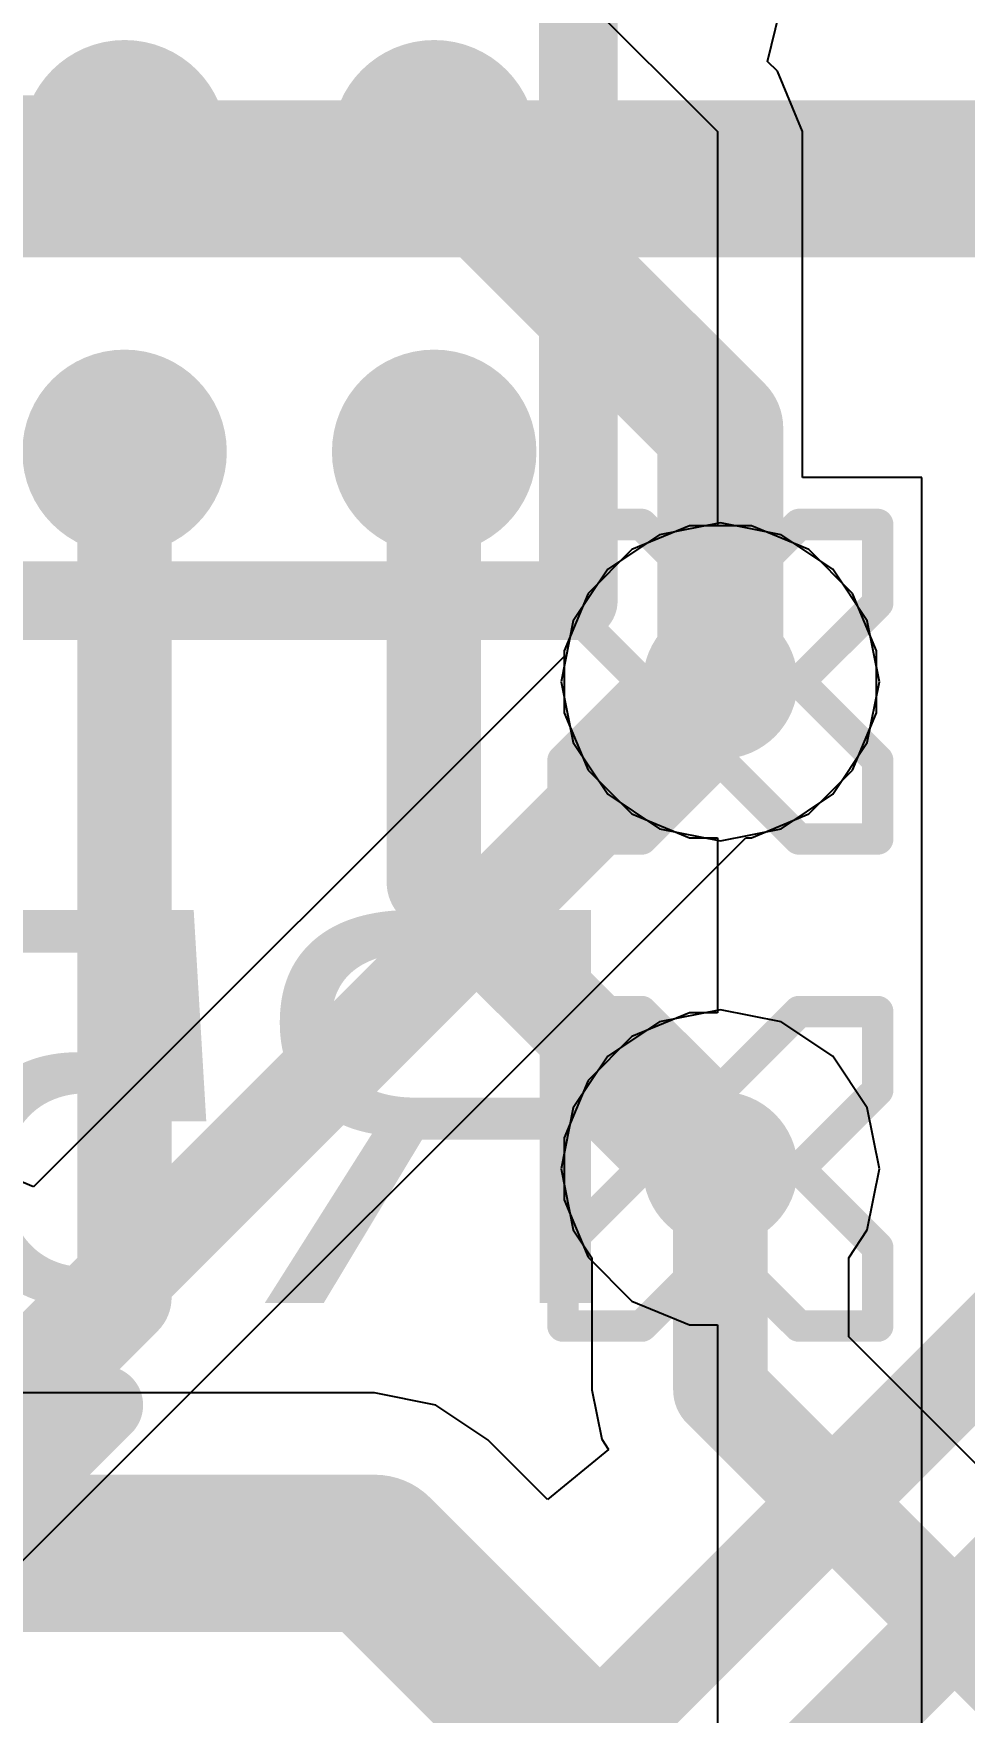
# Model space of a CAD drawing. Header units: inches. Extents: x 3 to 215, y 2 to 215.
# Drawn here: x 3.7185 to 3.7777, y 3.0745 to 3.1812 of the extents above; entities that cross this region are included whole.
import ezdxf

# ---------------------------------------------------------------- set-up
doc = ezdxf.new("R2010")
doc.units = ezdxf.units.IN
doc.header["$MEASUREMENT"] = 0
for name, color, linetype in [('Bottom Layer', 5, 'Continuous'), ('Bottom Overlay', 54, 'Continuous'), ('Bottom Paste', 16, 'Continuous'), ('Bottom Solder', 6, 'Continuous'), ('Drill Drawing', 1, 'Continuous'), ('Layer 1', 16, 'Continuous'), ('Layer 2', 76, 'Continuous'), ('Top Layer', 1, 'Continuous'), ('Top Overlay', 2, 'Continuous'), ('Via Holes', 16, 'Continuous')]:
    doc.layers.add(name, color=color, linetype=linetype)
doc.styles.add('Arial', font='', dxfattribs={"height": 0.2})
doc.styles.get('Arial').set_extended_font_data('Arial')

# ---------------------------------------------------------------- blocks, each defined once
blk = doc.blocks.new('TYPEC_312DSS_ACP16_1')
at = {"layer": 'Top Overlay'}
blk.add_lwpolyline([(0.17599, 0.02898, 0.01, 0.01, 0), (0.17599, -0.05382, 0.01, 0.01, 0)], format="xyseb", dxfattribs=at)
blk.add_lwpolyline([(0.17349, 0.02898, 0.005, 0.005, 1), (0.17849, 0.02898, 0.005, 0.005, 1)], format="xyseb", close=True, dxfattribs=at)
blk = doc.blocks.new('8_DSBGA_B_7')
at = {"layer": 'Bottom Layer'}
h = blk.add_hatch(color=5, dxfattribs=at)
edge = h.paths.add_edge_path()
edge.add_arc((-0.00984, 0.02953), 0.00453, 0, 360)
h = blk.add_hatch(color=5, dxfattribs=at)
edge = h.paths.add_edge_path()
edge.add_arc((0.00984, 0.02953), 0.00453, 0, 360)
h = blk.add_hatch(color=5, dxfattribs=at)
edge = h.paths.add_edge_path()
edge.add_arc((-0.00984, 0.00984), 0.00453, 0, 360)
h = blk.add_hatch(color=5, dxfattribs=at)
edge = h.paths.add_edge_path()
edge.add_arc((0.00984, 0.00984), 0.00453, 0, 360)
h = blk.add_hatch(color=5, dxfattribs=at)
edge = h.paths.add_edge_path()
edge.add_arc((-0.00984, -0.00984), 0.00453, 0, 360)
h = blk.add_hatch(color=5, dxfattribs=at)
edge = h.paths.add_edge_path()
edge.add_arc((0.00984, -0.00984), 0.00453, 0, 360)
h = blk.add_hatch(color=5, dxfattribs=at)
edge = h.paths.add_edge_path()
edge.add_arc((-0.00984, -0.02953), 0.00453, 0, 360)
h = blk.add_hatch(color=5, dxfattribs=at)
edge = h.paths.add_edge_path()
edge.add_arc((0.00984, -0.02953), 0.00453, 0, 360)
at = {"layer": 'Bottom Paste'}
h = blk.add_hatch(color=16, dxfattribs=at)
edge = h.paths.add_edge_path()
edge.add_arc((-0.00984, 0.02953), 0.00453, 0, 360)
h = blk.add_hatch(color=16, dxfattribs=at)
edge = h.paths.add_edge_path()
edge.add_arc((0.00984, 0.02953), 0.00453, 0, 360)
h = blk.add_hatch(color=16, dxfattribs=at)
edge = h.paths.add_edge_path()
edge.add_arc((-0.00984, 0.00984), 0.00453, 0, 360)
h = blk.add_hatch(color=16, dxfattribs=at)
edge = h.paths.add_edge_path()
edge.add_arc((0.00984, 0.00984), 0.00453, 0, 360)
h = blk.add_hatch(color=16, dxfattribs=at)
edge = h.paths.add_edge_path()
edge.add_arc((-0.00984, -0.00984), 0.00453, 0, 360)
h = blk.add_hatch(color=16, dxfattribs=at)
edge = h.paths.add_edge_path()
edge.add_arc((0.00984, -0.00984), 0.00453, 0, 360)
h = blk.add_hatch(color=16, dxfattribs=at)
edge = h.paths.add_edge_path()
edge.add_arc((-0.00984, -0.02953), 0.00453, 0, 360)
h = blk.add_hatch(color=16, dxfattribs=at)
edge = h.paths.add_edge_path()
edge.add_arc((0.00984, -0.02953), 0.00453, 0, 360)
at = {"layer": 'Bottom Solder'}
h = blk.add_hatch(color=6, dxfattribs=at)
edge = h.paths.add_edge_path()
edge.add_arc((-0.00984, 0.02953), 0.0065, 0, 360)
h = blk.add_hatch(color=6, dxfattribs=at)
edge = h.paths.add_edge_path()
edge.add_arc((0.00984, 0.02953), 0.0065, 0, 360)
h = blk.add_hatch(color=6, dxfattribs=at)
edge = h.paths.add_edge_path()
edge.add_arc((-0.00984, 0.00984), 0.0065, 0, 360)
h = blk.add_hatch(color=6, dxfattribs=at)
edge = h.paths.add_edge_path()
edge.add_arc((0.00984, 0.00984), 0.0065, 0, 360)
h = blk.add_hatch(color=6, dxfattribs=at)
edge = h.paths.add_edge_path()
edge.add_arc((-0.00984, -0.00984), 0.0065, 0, 360)
h = blk.add_hatch(color=6, dxfattribs=at)
edge = h.paths.add_edge_path()
edge.add_arc((0.00984, -0.00984), 0.0065, 0, 360)
h = blk.add_hatch(color=6, dxfattribs=at)
edge = h.paths.add_edge_path()
edge.add_arc((-0.00984, -0.02953), 0.0065, 0, 360)
h = blk.add_hatch(color=6, dxfattribs=at)
edge = h.paths.add_edge_path()
edge.add_arc((0.00984, -0.02953), 0.0065, 0, 360)
at = {"layer": 'Bottom Overlay'}
for points in [[(-0.019, 0.039, 0.005, 0.005, 0), (-0.019, -0.038, 0.005, 0.005, 0)], [(0.019, 0.039, 0.005, 0.005, 0), (-0.019, 0.039, 0.005, 0.005, 0)], [(0.019, 0.039, 0.005, 0.005, 0), (0.019, -0.038, 0.005, 0.005, 0)], [(-0.02423, -0.02977, 0.00394, 0.00394, 0), (-0.026, -0.028, 0.00394, 0.00394, 0)], [(-0.026, -0.028, 0.00394, 0.00394, 0), (-0.026, -0.033, 0.00394, 0.00394, 0)], [(-0.02423, -0.03123, 0.00394, 0.00394, 0), (-0.026, -0.033, 0.00394, 0.00394, 0)], [(0.019, -0.038, 0.005, 0.005, 0), (-0.019, -0.038, 0.005, 0.005, 0)]]:
    blk.add_lwpolyline(points, format="xyseb", dxfattribs=at)
for points in [[(-0.02025, 0.039, 0.0025, 0.0025, 1), (-0.01775, 0.039, 0.0025, 0.0025, 1)], [(-0.02025, 0.039, 0.0025, 0.0025, 1), (-0.01775, 0.039, 0.0025, 0.0025, 1)], [(0.01775, 0.039, 0.0025, 0.0025, 1), (0.02025, 0.039, 0.0025, 0.0025, 1)], [(0.01775, 0.039, 0.0025, 0.0025, 1), (0.02025, 0.039, 0.0025, 0.0025, 1)], [(-0.02698, -0.028, 0.00197, 0.00197, 1), (-0.02502, -0.028, 0.00197, 0.00197, 1)], [(-0.02698, -0.028, 0.00197, 0.00197, 1), (-0.02502, -0.028, 0.00197, 0.00197, 1)], [(-0.02522, -0.02977, 0.00197, 0.00197, 1), (-0.02325, -0.02977, 0.00197, 0.00197, 1)], [(-0.02522, -0.03123, 0.00197, 0.00197, 1), (-0.02325, -0.03123, 0.00197, 0.00197, 1)], [(-0.02698, -0.033, 0.00197, 0.00197, 1), (-0.02502, -0.033, 0.00197, 0.00197, 1)], [(-0.02698, -0.033, 0.00197, 0.00197, 1), (-0.02502, -0.033, 0.00197, 0.00197, 1)], [(-0.02025, -0.038, 0.0025, 0.0025, 1), (-0.01775, -0.038, 0.0025, 0.0025, 1)], [(-0.02025, -0.038, 0.0025, 0.0025, 1), (-0.01775, -0.038, 0.0025, 0.0025, 1)], [(0.01775, -0.038, 0.0025, 0.0025, 1), (0.02025, -0.038, 0.0025, 0.0025, 1)], [(0.01775, -0.038, 0.0025, 0.0025, 1), (0.02025, -0.038, 0.0025, 0.0025, 1)]]:
    blk.add_lwpolyline(points, format="xyseb", close=True, dxfattribs=at)

msp = doc.modelspace()

# ---------------------------------------------------------------- hatches: boundary and pattern name
at = {"layer": 'Bottom Layer'}
h = msp.add_hatch(color=5, dxfattribs=at)
edge = h.paths.add_edge_path()
edge.add_arc((3.76219, 3.14001), 0.00492, 0, 360)
h = msp.add_hatch(color=5, dxfattribs=at)
edge = h.paths.add_edge_path()
edge.add_arc((3.76219, 3.10903), 0.00492, 0, 360)
at = {"layer": 'Layer 1'}
h = msp.add_hatch(color=16, dxfattribs=at)
edge = h.paths.add_edge_path()
edge.add_arc((3.76219, 3.14001), 0.00492, 0, 360)
h = msp.add_hatch(color=16, dxfattribs=at)
edge = h.paths.add_edge_path()
edge.add_arc((3.76219, 3.10903), 0.00492, 0, 360)
at = {"layer": 'Layer 2'}
h = msp.add_hatch(color=76, dxfattribs=at)
edge = h.paths.add_edge_path()
edge.add_arc((3.76219, 3.14001), 0.00492, 0, 360)
h = msp.add_hatch(color=76, dxfattribs=at)
edge = h.paths.add_edge_path()
edge.add_arc((3.76219, 3.10903), 0.00492, 0, 360)
at = {"layer": 'Top Layer'}
h = msp.add_hatch(color=1, dxfattribs=at)
edge = h.paths.add_edge_path()
edge.add_arc((3.76219, 3.14001), 0.00492, 0, 360)
h = msp.add_hatch(color=1, dxfattribs=at)
edge = h.paths.add_edge_path()
edge.add_arc((3.76219, 3.10903), 0.00492, 0, 360)
at = {"layer": 'Via Holes'}
h = msp.add_hatch(color=7, dxfattribs=at)
edge = h.paths.add_edge_path()
edge.add_arc((3.76219, 3.14001), 0.00394, 0, 360)
h = msp.add_hatch(color=7, dxfattribs=at)
edge = h.paths.add_edge_path()
edge.add_arc((3.76219, 3.10903), 0.00394, 0, 360)

# ---------------------------------------------------------------- linework, layer by layer
at = {"layer": 'Bottom Layer'}
for points in [[(3.74415, 3.17397, 0.008, 0.008, 0), (3.74434, 3.17397, 0.008, 0.008, 0)], [(3.74434, 3.17397, 0.008, 0.008, 0), (3.76219, 3.15613, 0.008, 0.008, 0)], [(3.70631, 3.17431, 0.006, 0.006, 0), (3.72431, 3.17431, 0.006, 0.006, 0)], [(3.76219, 3.14001, 0.008, 0.008, 0), (3.76219, 3.15613, 0.008, 0.008, 0)], [(3.72431, 3.10084, 0.006, 0.006, 0), (3.72431, 3.15463, 0.006, 0.006, 0)], [(3.74398, 3.12724, 0.006, 0.006, 0), (3.74398, 3.15322, 0.006, 0.006, 0)], [(3.74398, 3.12724, 0.006, 0.006, 0), (3.76219, 3.10903, 0.006, 0.006, 0)], [(3.70289, 3.00589, 0.006, 0.006, 0), (3.79917, 3.10217, 0.006, 0.006, 0)], [(3.70944, 3.028, 0.006, 0.006, 0), (3.784, 3.10256, 0.006, 0.006, 0)], [(3.70648, 3.083, 0.006, 0.006, 0), (3.72431, 3.10084, 0.006, 0.006, 0)]]:
    msp.add_lwpolyline(points, format="xyseb", dxfattribs=at)
for points in [[(3.74215, 3.17397, 0.004, 0.004, 1), (3.74615, 3.17397, 0.004, 0.004, 1)], [(3.74234, 3.17397, 0.004, 0.004, 1), (3.74634, 3.17397, 0.004, 0.004, 1)], [(3.74234, 3.17397, 0.004, 0.004, 1), (3.74634, 3.17397, 0.004, 0.004, 1)], [(3.72282, 3.17431, 0.003, 0.003, 1), (3.72581, 3.17431, 0.003, 0.003, 1)], [(3.76019, 3.15613, 0.004, 0.004, 1), (3.76419, 3.15613, 0.004, 0.004, 1)], [(3.76019, 3.15613, 0.004, 0.004, 1), (3.76419, 3.15613, 0.004, 0.004, 1)], [(3.72282, 3.15463, 0.003, 0.003, 1), (3.72581, 3.15463, 0.003, 0.003, 1)], [(3.74248, 3.15322, 0.003, 0.003, 1), (3.74548, 3.15322, 0.003, 0.003, 1)], [(3.76019, 3.14001, 0.004, 0.004, 1), (3.76419, 3.14001, 0.004, 0.004, 1)], [(3.74248, 3.12724, 0.003, 0.003, 1), (3.74548, 3.12724, 0.003, 0.003, 1)], [(3.74248, 3.12724, 0.003, 0.003, 1), (3.74548, 3.12724, 0.003, 0.003, 1)], [(3.76069, 3.10903, 0.003, 0.003, 1), (3.76369, 3.10903, 0.003, 0.003, 1)], [(3.72282, 3.10084, 0.003, 0.003, 1), (3.72581, 3.10084, 0.003, 0.003, 1)], [(3.72282, 3.10084, 0.003, 0.003, 1), (3.72581, 3.10084, 0.003, 0.003, 1)]]:
    msp.add_lwpolyline(points, format="xyseb", close=True, dxfattribs=at)
at = {"layer": 'Bottom Overlay'}
msp.add_lwpolyline([(3.715, 3.086, 0.005, 0.005, 0), (3.723, 3.094, 0.005, 0.005, 0)], format="xyseb", dxfattribs=at)
msp.add_lwpolyline([(3.72175, 3.094, 0.0025, 0.0025, 1), (3.72425, 3.094, 0.0025, 0.0025, 1)], format="xyseb", close=True, dxfattribs=at)
at = {"layer": 'Drill Drawing'}
for points in [[(3.75219, 3.14501, 0.002, 0.002, 0), (3.75219, 3.15001, 0.002, 0.002, 0)], [(3.75219, 3.15001, 0.002, 0.002, 0), (3.75719, 3.15001, 0.002, 0.002, 0)], [(3.75719, 3.15001, 0.002, 0.002, 0), (3.76219, 3.14501, 0.002, 0.002, 0)], [(3.76219, 3.14501, 0.002, 0.002, 0), (3.76719, 3.15001, 0.002, 0.002, 0)], [(3.76719, 3.15001, 0.002, 0.002, 0), (3.77219, 3.15001, 0.002, 0.002, 0)], [(3.77219, 3.14501, 0.002, 0.002, 0), (3.77219, 3.15001, 0.002, 0.002, 0)], [(3.75219, 3.14501, 0.002, 0.002, 0), (3.75719, 3.14001, 0.002, 0.002, 0)], [(3.76719, 3.14001, 0.002, 0.002, 0), (3.77219, 3.14501, 0.002, 0.002, 0)], [(3.75219, 3.13501, 0.002, 0.002, 0), (3.75719, 3.14001, 0.002, 0.002, 0)], [(3.76719, 3.14001, 0.002, 0.002, 0), (3.77219, 3.13501, 0.002, 0.002, 0)], [(3.75219, 3.13001, 0.002, 0.002, 0), (3.75219, 3.13501, 0.002, 0.002, 0)], [(3.75719, 3.13001, 0.002, 0.002, 0), (3.76219, 3.13501, 0.002, 0.002, 0)], [(3.76219, 3.13501, 0.002, 0.002, 0), (3.76719, 3.13001, 0.002, 0.002, 0)], [(3.77219, 3.13001, 0.002, 0.002, 0), (3.77219, 3.13501, 0.002, 0.002, 0)], [(3.75219, 3.13001, 0.002, 0.002, 0), (3.75719, 3.13001, 0.002, 0.002, 0)], [(3.76719, 3.13001, 0.002, 0.002, 0), (3.77219, 3.13001, 0.002, 0.002, 0)], [(3.75219, 3.11403, 0.002, 0.002, 0), (3.75219, 3.11903, 0.002, 0.002, 0)], [(3.75219, 3.11903, 0.002, 0.002, 0), (3.75719, 3.11903, 0.002, 0.002, 0)], [(3.75719, 3.11903, 0.002, 0.002, 0), (3.76219, 3.11403, 0.002, 0.002, 0)], [(3.76219, 3.11403, 0.002, 0.002, 0), (3.76719, 3.11903, 0.002, 0.002, 0)], [(3.76719, 3.11903, 0.002, 0.002, 0), (3.77219, 3.11903, 0.002, 0.002, 0)], [(3.77219, 3.11403, 0.002, 0.002, 0), (3.77219, 3.11903, 0.002, 0.002, 0)], [(3.75219, 3.11403, 0.002, 0.002, 0), (3.75719, 3.10903, 0.002, 0.002, 0)], [(3.76719, 3.10903, 0.002, 0.002, 0), (3.77219, 3.11403, 0.002, 0.002, 0)], [(3.75219, 3.10403, 0.002, 0.002, 0), (3.75719, 3.10903, 0.002, 0.002, 0)], [(3.76719, 3.10903, 0.002, 0.002, 0), (3.77219, 3.10403, 0.002, 0.002, 0)], [(3.75219, 3.09903, 0.002, 0.002, 0), (3.75219, 3.10403, 0.002, 0.002, 0)], [(3.75719, 3.09903, 0.002, 0.002, 0), (3.76219, 3.10403, 0.002, 0.002, 0)], [(3.76219, 3.10403, 0.002, 0.002, 0), (3.76719, 3.09903, 0.002, 0.002, 0)], [(3.77219, 3.09903, 0.002, 0.002, 0), (3.77219, 3.10403, 0.002, 0.002, 0)], [(3.75219, 3.09903, 0.002, 0.002, 0), (3.75719, 3.09903, 0.002, 0.002, 0)], [(3.76719, 3.09903, 0.002, 0.002, 0), (3.77219, 3.09903, 0.002, 0.002, 0)]]:
    msp.add_lwpolyline(points, format="xyseb", dxfattribs=at)
for points in [[(3.75169, 3.15001, 0.001, 0.001, 1), (3.75269, 3.15001, 0.001, 0.001, 1)], [(3.75169, 3.15001, 0.001, 0.001, 1), (3.75269, 3.15001, 0.001, 0.001, 1)], [(3.75669, 3.15001, 0.001, 0.001, 1), (3.75769, 3.15001, 0.001, 0.001, 1)], [(3.75669, 3.15001, 0.001, 0.001, 1), (3.75769, 3.15001, 0.001, 0.001, 1)], [(3.76669, 3.15001, 0.001, 0.001, 1), (3.76769, 3.15001, 0.001, 0.001, 1)], [(3.76669, 3.15001, 0.001, 0.001, 1), (3.76769, 3.15001, 0.001, 0.001, 1)], [(3.77169, 3.15001, 0.001, 0.001, 1), (3.77269, 3.15001, 0.001, 0.001, 1)], [(3.77169, 3.15001, 0.001, 0.001, 1), (3.77269, 3.15001, 0.001, 0.001, 1)], [(3.75169, 3.14501, 0.001, 0.001, 1), (3.75269, 3.14501, 0.001, 0.001, 1)], [(3.75169, 3.14501, 0.001, 0.001, 1), (3.75269, 3.14501, 0.001, 0.001, 1)], [(3.76169, 3.14501, 0.001, 0.001, 1), (3.76269, 3.14501, 0.001, 0.001, 1)], [(3.76169, 3.14501, 0.001, 0.001, 1), (3.76269, 3.14501, 0.001, 0.001, 1)], [(3.77169, 3.14501, 0.001, 0.001, 1), (3.77269, 3.14501, 0.001, 0.001, 1)], [(3.77169, 3.14501, 0.001, 0.001, 1), (3.77269, 3.14501, 0.001, 0.001, 1)], [(3.75669, 3.14001, 0.001, 0.001, 1), (3.75769, 3.14001, 0.001, 0.001, 1)], [(3.75669, 3.14001, 0.001, 0.001, 1), (3.75769, 3.14001, 0.001, 0.001, 1)], [(3.76669, 3.14001, 0.001, 0.001, 1), (3.76769, 3.14001, 0.001, 0.001, 1)], [(3.76669, 3.14001, 0.001, 0.001, 1), (3.76769, 3.14001, 0.001, 0.001, 1)], [(3.75169, 3.13501, 0.001, 0.001, 1), (3.75269, 3.13501, 0.001, 0.001, 1)], [(3.75169, 3.13501, 0.001, 0.001, 1), (3.75269, 3.13501, 0.001, 0.001, 1)], [(3.76169, 3.13501, 0.001, 0.001, 1), (3.76269, 3.13501, 0.001, 0.001, 1)], [(3.76169, 3.13501, 0.001, 0.001, 1), (3.76269, 3.13501, 0.001, 0.001, 1)], [(3.77169, 3.13501, 0.001, 0.001, 1), (3.77269, 3.13501, 0.001, 0.001, 1)], [(3.77169, 3.13501, 0.001, 0.001, 1), (3.77269, 3.13501, 0.001, 0.001, 1)], [(3.75169, 3.13001, 0.001, 0.001, 1), (3.75269, 3.13001, 0.001, 0.001, 1)], [(3.75169, 3.13001, 0.001, 0.001, 1), (3.75269, 3.13001, 0.001, 0.001, 1)], [(3.75669, 3.13001, 0.001, 0.001, 1), (3.75769, 3.13001, 0.001, 0.001, 1)], [(3.75669, 3.13001, 0.001, 0.001, 1), (3.75769, 3.13001, 0.001, 0.001, 1)], [(3.76669, 3.13001, 0.001, 0.001, 1), (3.76769, 3.13001, 0.001, 0.001, 1)], [(3.76669, 3.13001, 0.001, 0.001, 1), (3.76769, 3.13001, 0.001, 0.001, 1)], [(3.77169, 3.13001, 0.001, 0.001, 1), (3.77269, 3.13001, 0.001, 0.001, 1)], [(3.77169, 3.13001, 0.001, 0.001, 1), (3.77269, 3.13001, 0.001, 0.001, 1)], [(3.75169, 3.11903, 0.001, 0.001, 1), (3.75269, 3.11903, 0.001, 0.001, 1)], [(3.75169, 3.11903, 0.001, 0.001, 1), (3.75269, 3.11903, 0.001, 0.001, 1)], [(3.75669, 3.11903, 0.001, 0.001, 1), (3.75769, 3.11903, 0.001, 0.001, 1)], [(3.75669, 3.11903, 0.001, 0.001, 1), (3.75769, 3.11903, 0.001, 0.001, 1)], [(3.76669, 3.11903, 0.001, 0.001, 1), (3.76769, 3.11903, 0.001, 0.001, 1)], [(3.76669, 3.11903, 0.001, 0.001, 1), (3.76769, 3.11903, 0.001, 0.001, 1)], [(3.77169, 3.11903, 0.001, 0.001, 1), (3.77269, 3.11903, 0.001, 0.001, 1)], [(3.77169, 3.11903, 0.001, 0.001, 1), (3.77269, 3.11903, 0.001, 0.001, 1)], [(3.75169, 3.11403, 0.001, 0.001, 1), (3.75269, 3.11403, 0.001, 0.001, 1)], [(3.75169, 3.11403, 0.001, 0.001, 1), (3.75269, 3.11403, 0.001, 0.001, 1)], [(3.76169, 3.11403, 0.001, 0.001, 1), (3.76269, 3.11403, 0.001, 0.001, 1)], [(3.76169, 3.11403, 0.001, 0.001, 1), (3.76269, 3.11403, 0.001, 0.001, 1)], [(3.77169, 3.11403, 0.001, 0.001, 1), (3.77269, 3.11403, 0.001, 0.001, 1)], [(3.77169, 3.11403, 0.001, 0.001, 1), (3.77269, 3.11403, 0.001, 0.001, 1)], [(3.75669, 3.10903, 0.001, 0.001, 1), (3.75769, 3.10903, 0.001, 0.001, 1)], [(3.75669, 3.10903, 0.001, 0.001, 1), (3.75769, 3.10903, 0.001, 0.001, 1)], [(3.76669, 3.10903, 0.001, 0.001, 1), (3.76769, 3.10903, 0.001, 0.001, 1)], [(3.76669, 3.10903, 0.001, 0.001, 1), (3.76769, 3.10903, 0.001, 0.001, 1)], [(3.75169, 3.10403, 0.001, 0.001, 1), (3.75269, 3.10403, 0.001, 0.001, 1)], [(3.75169, 3.10403, 0.001, 0.001, 1), (3.75269, 3.10403, 0.001, 0.001, 1)], [(3.76169, 3.10403, 0.001, 0.001, 1), (3.76269, 3.10403, 0.001, 0.001, 1)], [(3.76169, 3.10403, 0.001, 0.001, 1), (3.76269, 3.10403, 0.001, 0.001, 1)], [(3.77169, 3.10403, 0.001, 0.001, 1), (3.77269, 3.10403, 0.001, 0.001, 1)], [(3.77169, 3.10403, 0.001, 0.001, 1), (3.77269, 3.10403, 0.001, 0.001, 1)], [(3.75169, 3.09903, 0.001, 0.001, 1), (3.75269, 3.09903, 0.001, 0.001, 1)], [(3.75169, 3.09903, 0.001, 0.001, 1), (3.75269, 3.09903, 0.001, 0.001, 1)], [(3.75669, 3.09903, 0.001, 0.001, 1), (3.75769, 3.09903, 0.001, 0.001, 1)], [(3.75669, 3.09903, 0.001, 0.001, 1), (3.75769, 3.09903, 0.001, 0.001, 1)], [(3.76669, 3.09903, 0.001, 0.001, 1), (3.76769, 3.09903, 0.001, 0.001, 1)], [(3.76669, 3.09903, 0.001, 0.001, 1), (3.76769, 3.09903, 0.001, 0.001, 1)], [(3.77169, 3.09903, 0.001, 0.001, 1), (3.77269, 3.09903, 0.001, 0.001, 1)], [(3.77169, 3.09903, 0.001, 0.001, 1), (3.77269, 3.09903, 0.001, 0.001, 1)]]:
    msp.add_lwpolyline(points, format="xyseb", close=True, dxfattribs=at)
at = {"layer": 'Layer 1'}
for p, q in [((3.74, 3.197), (3.762, 3.175)), ((3.76519, 3.17946), (3.76657, 3.18515)), ((3.76583, 3.17883), (3.76519, 3.17946)), ((3.76741, 3.175), (3.76583, 3.17883)), ((3.762, 3.175), (3.762, 3.14993)), ((3.76741, 3.153), (3.76741, 3.175)), ((3.76741, 3.175), (3.76741, 3.175)), ((3.775, 3.153), (3.76741, 3.153)), ((3.775, 3.01741), (3.775, 3.153)), ((3.76022, 3.14993), (3.75657, 3.14842)), ((3.762, 3.14993), (3.76022, 3.14993)), ((3.75657, 3.14842), (3.75378, 3.14563)), ((3.75378, 3.14563), (3.75227, 3.14198)), ((3.75227, 3.14198), (3.75227, 3.13803)), ((3.75227, 3.13803), (3.75378, 3.13439)), ((3.75378, 3.13439), (3.75657, 3.1316)), ((3.75657, 3.1316), (3.76022, 3.13008)), ((3.76022, 3.13008), (3.762, 3.13008)), ((3.762, 3.13008), (3.762, 3.11896)), ((3.76022, 3.11896), (3.75657, 3.11745)), ((3.762, 3.11896), (3.76022, 3.11896)), ((3.75657, 3.11745), (3.75378, 3.11465)), ((3.75378, 3.11465), (3.75227, 3.11101)), ((3.75227, 3.11101), (3.75227, 3.10706)), ((3.75227, 3.10706), (3.75378, 3.10341)), ((3.75378, 3.10341), (3.75657, 3.10062)), ((3.75657, 3.10062), (3.76022, 3.09911)), ((3.76022, 3.09911), (3.762, 3.09911)), ((3.762, 3.09911), (3.762, 3.012))]:
    msp.add_line(p, q, dxfattribs=at)
at = {"layer": 'Layer 2'}
for p, q in [((3.76022, 3.14993), (3.75657, 3.14842)), ((3.76416, 3.14993), (3.76022, 3.14993)), ((3.76781, 3.14842), (3.76416, 3.14993)), ((3.75657, 3.14842), (3.75378, 3.14563)), ((3.7706, 3.14563), (3.76781, 3.14842)), ((3.75378, 3.14563), (3.75227, 3.14198)), ((3.77211, 3.14198), (3.7706, 3.14563)), ((3.75227, 3.14162), (3.71854, 3.10789)), ((3.75227, 3.14198), (3.75227, 3.14162)), ((3.77211, 3.13803), (3.77211, 3.14198)), ((3.7706, 3.13439), (3.77211, 3.13803)), ((3.76781, 3.1316), (3.7706, 3.13439)), ((3.76416, 3.13008), (3.76781, 3.1316)), ((3.70995, 3.07623), (3.7638, 3.13008)), ((3.7638, 3.13008), (3.76416, 3.13008)), ((3.71854, 3.10789), (3.71354, 3.10996))]:
    msp.add_line(p, q, dxfattribs=at)
msp.add_lwpolyline([(3.70418, 3.082, 0.006, 0.006, 0), (3.76219, 3.14001, 0.006, 0.006, 0)], format="xyseb", dxfattribs=at)
msp.add_lwpolyline([(3.76069, 3.14001, 0.003, 0.003, 1), (3.76369, 3.14001, 0.003, 0.003, 1)], format="xyseb", close=True, dxfattribs=at)
at = {"layer": 'Top Layer'}
for p, q in [((3.76219, 3.15012), (3.75832, 3.14935)), ((3.76606, 3.14935), (3.76219, 3.15012)), ((3.75832, 3.14935), (3.75504, 3.14716)), ((3.76934, 3.14716), (3.76606, 3.14935)), ((3.75504, 3.14716), (3.75284, 3.14388)), ((3.77153, 3.14388), (3.76934, 3.14716)), ((3.75284, 3.14388), (3.75207, 3.14001)), ((3.7723, 3.14001), (3.77153, 3.14388)), ((3.75207, 3.14001), (3.75284, 3.13614)), ((3.77153, 3.13614), (3.7723, 3.14001)), ((3.75284, 3.13614), (3.75504, 3.13285)), ((3.76934, 3.13285), (3.77153, 3.13614)), ((3.75504, 3.13285), (3.75832, 3.13066)), ((3.76606, 3.13066), (3.76934, 3.13285)), ((3.75832, 3.13066), (3.76219, 3.12989)), ((3.76219, 3.12989), (3.76606, 3.13066)), ((3.76219, 3.11915), (3.75832, 3.11838)), ((3.76606, 3.11838), (3.76219, 3.11915)), ((3.75832, 3.11838), (3.75504, 3.11619)), ((3.76934, 3.11619), (3.76606, 3.11838)), ((3.75504, 3.11619), (3.75284, 3.11291)), ((3.77153, 3.11291), (3.76934, 3.11619)), ((3.75284, 3.11291), (3.75207, 3.10903)), ((3.7723, 3.10903), (3.77153, 3.11291)), ((3.75207, 3.10903), (3.75284, 3.10516)), ((3.77153, 3.10516), (3.7723, 3.10903)), ((3.75284, 3.10516), (3.75403, 3.10338)), ((3.77035, 3.10338), (3.77153, 3.10516)), ((3.75403, 3.10338), (3.75403, 3.09497)), ((3.77035, 3.09834), (3.77035, 3.10338)), ((3.84718, 3.02151), (3.77035, 3.09834)), ((3.74021, 3.09478), (3.71314, 3.09478)), ((3.74411, 3.094), (3.74021, 3.09478)), ((3.75403, 3.09497), (3.75403, 3.09497)), ((3.75403, 3.09497), (3.75465, 3.09184)), ((3.74742, 3.09179), (3.74411, 3.094)), ((3.75121, 3.088), (3.74742, 3.09179)), ((3.75509, 3.09119), (3.75121, 3.088)), ((3.75465, 3.09184), (3.75509, 3.09119))]:
    msp.add_line(p, q, dxfattribs=at)
for points in [[(3.76219, 3.09497, 0.006, 0.006, 0), (3.76219, 3.10903, 0.006, 0.006, 0)], [(3.76219, 3.09497, 0.006, 0.006, 0), (3.865, 2.99215, 0.006, 0.006, 0)], [(3.6532, 3.08458, 0.01, 0.01, 0), (3.74021, 3.08458, 0.01, 0.01, 0)], [(3.74021, 3.08458, 0.01, 0.01, 0), (3.832, 2.99279, 0.01, 0.01, 0)]]:
    msp.add_lwpolyline(points, format="xyseb", dxfattribs=at)
for points in [[(3.76069, 3.10903, 0.003, 0.003, 1), (3.76369, 3.10903, 0.003, 0.003, 1)], [(3.76069, 3.09497, 0.003, 0.003, 1), (3.76369, 3.09497, 0.003, 0.003, 1)], [(3.76069, 3.09497, 0.003, 0.003, 1), (3.76369, 3.09497, 0.003, 0.003, 1)], [(3.73771, 3.08458, 0.005, 0.005, 1), (3.74271, 3.08458, 0.005, 0.005, 1)], [(3.73771, 3.08458, 0.005, 0.005, 1), (3.74271, 3.08458, 0.005, 0.005, 1)]]:
    msp.add_lwpolyline(points, format="xyseb", close=True, dxfattribs=at)

# ---------------------------------------------------------------- block references
for name, p, rotation in [('TYPEC_312DSS_ACP16_1', (3.747, 2.996), 90), ('8_DSBGA_B_7', (3.73416, 3.18416), 180)]:
    msp.add_blockref(name, p, dxfattribs=dict(rotation=rotation))

# ---------------------------------------------------------------- texts
at = {"layer": 'Bottom Overlay', "style": 'Arial', "text_generation_flag": 2}
msp.add_text('R5', height=0.025, dxfattribs=at).set_placement((3.75683, 3.1005))

doc.saveas('drawing.dxf')
